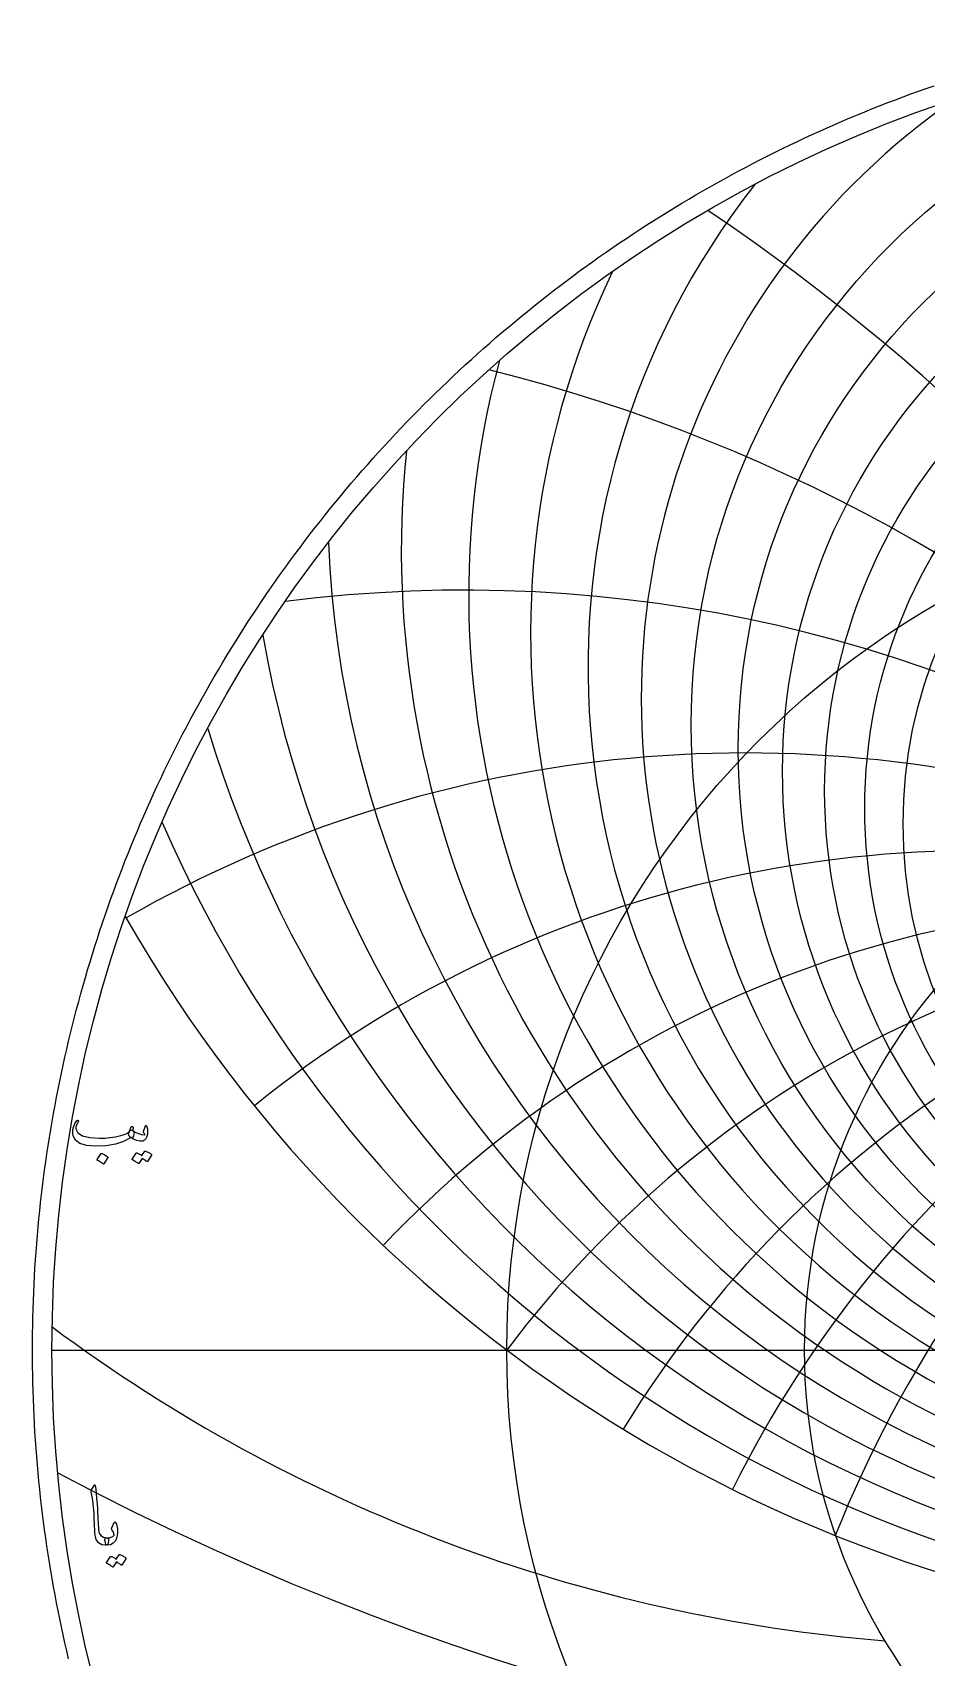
# Model space of a CAD drawing. Header units: millimetres. Extents: x -80 to 80, y -80 to 82.
# Drawn here: x -80.4 to -26.6, y -18.5 to 79.2 of the extents above; entities that cross this region are included whole.
import ezdxf

# ---------------------------------------------------------------- set-up
doc = ezdxf.new("R2010")
doc.units = ezdxf.units.MM
for name, color, linetype in [('CUT_OUTER', 1, 'Continuous'), ('ENGRAVE', 7, 'Continuous'), ('ENGRAVE_FINE', 8, 'Continuous'), ('TEXT', 5, 'Continuous')]:
    doc.layers.add(name, color=color, linetype=linetype)

msp = doc.modelspace()

# ---------------------------------------------------------------- linework, layer by layer
at = {"layer": 'CUT_OUTER'}
msp.add_lwpolyline([(-78.1952, -18.5701), (-78.3077, -18.09), (-78.4172, -17.6092), (-78.5238, -17.1277), (-78.6274, -16.6455), (-78.728, -16.1628), (-78.8257, -15.6794), (-78.9204, -15.1954), (-79.0122, -14.7109), (-79.101, -14.2258), (-79.1868, -13.7402), (-79.2696, -13.2541), (-79.3494, -12.7674), (-79.4263, -12.2803), (-79.5001, -11.7927), (-79.571, -11.3047), (-79.6388, -10.8163), (-79.7037, -10.3274), (-79.7656, -9.8381), (-79.8244, -9.3485), (-79.8803, -8.8586), (-79.9332, -8.3683), (-79.983, -7.8776), (-80.0298, -7.3867), (-80.0736, -6.8955), (-80.1144, -6.4041), (-80.1522, -5.9124), (-80.187, -5.4205), (-80.2188, -4.9283), (-80.2475, -4.436), (-80.2732, -3.9436), (-80.2959, -3.4509), (-80.3155, -2.9582), (-80.3322, -2.4653), (-80.3458, -1.9724), (-80.3564, -1.4793), (-80.3639, -0.9863), (-80.3685, -0.4931), (-80.37, 0), (-80.3685, 0.4931), (-80.3639, 0.9863), (-80.3564, 1.4793), (-80.3458, 1.9724), (-80.3322, 2.4653), (-80.3155, 2.9582), (-80.2959, 3.4509), (-80.2732, 3.9436), (-80.2475, 4.436), (-80.2188, 4.9283), (-80.187, 5.4205), (-80.1522, 5.9124), (-80.1144, 6.4041), (-80.0736, 6.8955), (-80.0298, 7.3867), (-79.983, 7.8776), (-79.9332, 8.3683), (-79.8803, 8.8586), (-79.8244, 9.3485), (-79.7656, 9.8381), (-79.7037, 10.3274), (-79.6388, 10.8163), (-79.571, 11.3047), (-79.5001, 11.7927), (-79.4263, 12.2803), (-79.3494, 12.7674), (-79.2696, 13.2541), (-79.1868, 13.7402), (-79.101, 14.2258), (-79.0122, 14.7109), (-78.9204, 15.1954), (-78.8257, 15.6794), (-78.728, 16.1628), (-78.6274, 16.6455), (-78.5238, 17.1277), (-78.4172, 17.6092), (-78.3077, 18.09), (-78.1952, 18.5701), (-78.0798, 19.0496), (-77.9614, 19.5283), (-77.8401, 20.0063), (-77.7159, 20.4836), (-77.5888, 20.96), (-77.4587, 21.4357), (-77.3257, 21.9106), (-77.1898, 22.3846), (-77.051, 22.8578), (-76.9093, 23.3302), (-76.7647, 23.8016), (-76.6172, 24.2722), (-76.4668, 24.7419), (-76.3136, 25.2106), (-76.1575, 25.6784), (-75.9985, 26.1452), (-75.8366, 26.611), (-75.6719, 27.0758), (-75.5043, 27.5396), (-75.3339, 28.0024), (-75.1607, 28.4641), (-74.9846, 28.9248), (-74.8057, 29.3843), (-74.624, 29.8428), (-74.4395, 30.3001), (-74.2522, 30.7563), (-74.0621, 31.2113), (-73.8692, 31.6651), (-73.6735, 32.1178), (-73.475, 32.5692), (-73.2738, 33.0195), (-73.0698, 33.4684), (-72.8631, 33.9162), (-72.6536, 34.3626), (-72.4414, 34.8078), (-72.2265, 35.2516), (-72.0088, 35.6941), (-71.7884, 36.1353), (-71.5654, 36.5751), (-71.3396, 37.0135), (-71.1111, 37.4505), (-70.88, 37.8862), (-70.6462, 38.3204), (-70.4098, 38.7531), (-70.1706, 39.1844), (-69.9289, 39.6142), (-69.6845, 40.0426), (-69.4375, 40.4694), (-69.1879, 40.8947), (-68.9356, 41.3184), (-68.6808, 41.7406), (-68.4234, 42.1613), (-68.1634, 42.5803), (-67.9009, 42.9978), (-67.6358, 43.4136), (-67.3681, 43.8278), (-67.0979, 44.2403), (-66.8252, 44.6512), (-66.55, 45.0604), (-66.2722, 45.4679), (-65.992, 45.8736), (-65.7093, 46.2777), (-65.4241, 46.68), (-65.1364, 47.0806), (-64.8463, 47.4794), (-64.5538, 47.8764), (-64.2588, 48.2715), (-63.9614, 48.6649), (-63.6616, 49.0565), (-63.3594, 49.4462), (-63.0548, 49.834), (-62.7479, 50.22), (-62.4385, 50.604), (-62.1269, 50.9862), (-61.8128, 51.3664), (-61.4965, 51.7447), (-61.1778, 52.1211), (-60.8569, 52.4955), (-60.5336, 52.8679), (-60.2081, 53.2384), (-59.8803, 53.6068), (-59.5502, 53.9732), (-59.2179, 54.3376), (-58.8834, 54.6999), (-58.5467, 55.0602), (-58.2077, 55.4184), (-57.8666, 55.7745), (-57.5233, 56.1285), (-57.1778, 56.4804), (-56.8302, 56.8302), (-56.4804, 57.1778), (-56.1285, 57.5233), (-55.7745, 57.8666), (-55.4184, 58.2077), (-55.0602, 58.5467), (-54.6999, 58.8834), (-54.3376, 59.2179), (-53.9732, 59.5502), (-53.6068, 59.8803), (-53.2384, 60.2081), (-52.8679, 60.5336), (-52.4955, 60.8569), (-52.1211, 61.1778), (-51.7447, 61.4965), (-51.3664, 61.8128), (-50.9862, 62.1269), (-50.604, 62.4385), (-50.22, 62.7479), (-49.834, 63.0548), (-49.4462, 63.3594), (-49.0565, 63.6616), (-48.6649, 63.9614), (-48.2715, 64.2588), (-47.8764, 64.5538), (-47.4794, 64.8463), (-47.0806, 65.1364), (-46.68, 65.4241), (-46.2777, 65.7093), (-45.8736, 65.992), (-45.4679, 66.2722), (-45.0604, 66.55), (-44.6512, 66.8252), (-44.2403, 67.0979), (-43.8278, 67.3681), (-43.4136, 67.6358), (-42.9978, 67.9009), (-42.5803, 68.1634), (-42.1613, 68.4234), (-41.7406, 68.6808), (-41.3184, 68.9356), (-40.8947, 69.1879), (-40.4694, 69.4375), (-40.0426, 69.6845), (-39.6142, 69.9289), (-39.1844, 70.1706), (-38.7531, 70.4098), (-38.3204, 70.6462), (-37.8862, 70.88), (-37.4505, 71.1111), (-37.0135, 71.3396), (-36.5751, 71.5654), (-36.1353, 71.7884), (-35.6941, 72.0088), (-35.2516, 72.2265), (-34.8078, 72.4414), (-34.3626, 72.6536), (-33.9162, 72.8631), (-33.4684, 73.0698), (-33.0195, 73.2738), (-32.5692, 73.475), (-32.1178, 73.6735), (-31.6651, 73.8692), (-31.2113, 74.0621), (-30.7563, 74.2522), (-30.3001, 74.4395), (-29.8428, 74.624), (-29.3843, 74.8057), (-28.9248, 74.9846), (-28.4641, 75.1607), (-28.0024, 75.3339), (-27.5396, 75.5043), (-27.0758, 75.6719), (-26.611, 75.8366), (-26.1452, 75.9985)], dxfattribs=at)
at = {"layer": 'ENGRAVE'}
msp.add_lwpolyline([(-79.2, 0), (79.2, 0)], dxfattribs=at)
for centre, radius in [((0, 0), 79.2), ((0, 37.578), 40.7489), ((0, 31.6322), 28.0069), ((0, 0), 51.8435), ((0, 0), 33.9362)]:
    msp.add_circle(centre, radius, dxfattribs=at)
for centre, radius, start, end in [((0, 48.1088), 58.1861, 174.130091, 5.869909), ((0, 68.7986), 86.1452, 209.748792, 330.251208), ((0, -39.0669), 64.9151, 37, 143), ((0, -39.0669), 64.9151, 37, 143), ((-21.245, 79.2873), 97.0854, 233.35727, 265.366575)]:
    msp.add_arc(centre, radius, start, end, dxfattribs=at)
at = {"layer": 'ENGRAVE_FINE'}
for centre, radius in [((0, 36.1149), 37.9253), ((0, 34.805), 35.2574), ((0, 33.6308), 32.7258), ((0, 32.5774), 30.3138)]:
    msp.add_circle(centre, radius, dxfattribs=at)
for centre, radius, start, end in [((0, 39.2156), 43.7513, 124.71647, 55.28353), ((0, 41.053), 46.9598, 141.843716, 38.156284), ((-112.4362, -39.0669), 129.8301, 10.24626, 55.951318), ((-112.4362, -39.0669), 129.8301, 10.24626, 55.951318), ((0, 43.121), 50.4071, 154.488031, 25.511969), ((0, 45.4574), 54.133, 164.9746, 15.0254), ((-77.3628, -39.0669), 100.9899, 13.886891, 75.995644), ((-77.3628, -39.0669), 100.9899, 13.886891, 75.995644), ((0, 51.1334), 62.6268, 182.363249, 357.636751), ((-54.4702, -39.0669), 84.7406, 17.736077, 97.259064), ((-54.4702, -39.0669), 84.7406, 17.736077, 97.259064), ((0, 54.6048), 67.5308, 189.911619, 350.088381), ((0, 58.6174), 72.9949, 196.927448, 343.072552), ((-37.4787, -39.0669), 74.9575, 21.867289, 119.81232), ((-37.4787, -39.0669), 74.9575, 21.867289, 119.81232), ((37.4787, -39.0669), 74.9575, 60.18768, 158.132711), ((37.4787, -39.0669), 74.9575, 60.18768, 158.132711), ((0, 63.2943), 79.1445, 203.514935, 336.485065), ((-23.6272, -39.0669), 69.0812, 26.371572, 128.918241), ((-23.6272, -39.0669), 69.0812, 26.371572, 128.918241), ((23.6272, -39.0669), 69.0812, 51.081759, 153.628428), ((23.6272, -39.0669), 69.0812, 51.081759, 153.628428), ((-11.4463, -39.0669), 65.9165, 31.365109, 136.520205), ((-11.4463, -39.0669), 65.9165, 31.365109, 136.520205), ((11.4463, -39.0669), 65.9165, 43.479795, 148.634891), ((11.4463, -39.0669), 65.9165, 43.479795, 148.634891), ((0, 141.4082), 168.3962, 242.077896, 297.922104)]:
    msp.add_arc(centre, radius, start, end, dxfattribs=at)
at = {"layer": 'TEXT'}
for points in [[(-74.3512, 13.1987), (-74.3464, 13.1962), (-74.3418, 13.1937), (-74.3376, 13.1912), (-74.3337, 13.1887), (-74.3298, 13.1859), (-74.3256, 13.1825), (-74.3211, 13.1784), (-74.3162, 13.1738), (-74.2759, 13.1263), (-74.26, 13.0588), (-74.2685, 12.9714), (-74.3012, 12.864), (-74.3315, 12.7987), (-74.3624, 12.7578), (-74.394, 12.7413), (-74.4261, 12.7491), (-74.4424, 12.7569), (-74.4561, 12.7603), (-74.4674, 12.7594), (-74.4761, 12.7541), (-74.8858, 12.5299), (-75.3754, 12.3719), (-75.945, 12.2801), (-76.5945, 12.2545), (-77.1197, 12.2994), (-77.5162, 12.4193), (-77.7842, 12.6142), (-77.9234, 12.884), (-77.945, 13.0114), (-77.9497, 13.1388), (-77.9375, 13.2662), (-77.9084, 13.3936), (-77.8688, 13.5063), (-77.8198, 13.6097), (-77.7614, 13.7037), (-77.6936, 13.7883), (-77.6808, 13.7989), (-77.6674, 13.8058), (-77.6533, 13.8089), (-77.6387, 13.8083), (-77.6249, 13.8023), (-77.6137, 13.7945), (-77.6049, 13.7848), (-77.5987, 13.7733), (-77.5959, 13.762), (-77.5974, 13.7483), (-77.6034, 13.7321), (-77.6137, 13.7133), (-77.6861, 13.6072), (-77.7336, 13.5035), (-77.7561, 13.4023), (-77.7536, 13.3036), (-77.6349, 13.0563), (-77.3589, 12.879), (-76.9255, 12.7716), (-76.3347, 12.7341), (-76.1724, 12.7366), (-76.0105, 12.7441), (-75.8489, 12.7566), (-75.6877, 12.7741), (-75.5276, 12.7965), (-75.3698, 12.824), (-75.2141, 12.8565), (-75.0606, 12.894), (-74.9117, 12.9364), (-74.7896, 12.9789), (-74.6944, 13.0214), (-74.626, 13.0638), (-74.5996, 13.0863), (-74.5754, 13.1138), (-74.5534, 13.1463), (-74.5336, 13.1837), (-74.515, 13.2256), (-74.4967, 13.2712), (-74.4788, 13.3205), (-74.4611, 13.3736), (-74.4542, 13.3898), (-74.4436, 13.4036), (-74.4293, 13.4148), (-74.4112, 13.4236), (-74.3918, 13.4282), (-74.3737, 13.4273), (-74.3568, 13.4207), (-74.3412, 13.4086), (-74.3287, 13.3917), (-74.3212, 13.3711), (-74.3187, 13.3467), (-74.3212, 13.3186)], [(-74.5011, 12.799), (-74.5554, 12.8506), (-74.5835, 12.9152), (-74.5854, 12.993), (-74.561, 13.0838), (-74.5083, 13.1653), (-74.4599, 13.215), (-74.4158, 13.2328), (-74.3762, 13.2187), (-74.1888, 13.0947), (-74.0015, 13.0076), (-73.8141, 12.9574), (-73.6268, 12.9439), (-73.6202, 12.9452), (-73.6155, 12.9489), (-73.6127, 12.9552), (-73.6118, 12.9639), (-73.6165, 12.9805), (-73.6305, 13.0051), (-73.6539, 13.0379), (-73.6867, 13.0788), (-73.693, 13.0913), (-73.6967, 13.1038), (-73.698, 13.1163), (-73.6967, 13.1288), (-73.5768, 13.4735), (-73.5712, 13.4866), (-73.5643, 13.496), (-73.5562, 13.5016), (-73.5468, 13.5035), (-73.5375, 13.5019), (-73.5293, 13.4972), (-73.5225, 13.4894), (-73.5168, 13.4785), (-73.4794, 13.3664), (-73.4569, 13.2549), (-73.4494, 13.1441), (-73.4569, 13.0339), (-73.4812, 12.8968), (-73.5143, 12.7853), (-73.5562, 12.6994), (-73.6068, 12.6392), (-73.6452, 12.6061), (-73.6805, 12.5817), (-73.7126, 12.5661), (-73.7417, 12.5592), (-73.909, 12.5555), (-74.0914, 12.5942), (-74.2887, 12.6754), (-74.5011, 12.799)], [(-76.2447, 11.8098), (-76.2385, 11.8161), (-76.2297, 11.8198), (-76.2185, 11.821), (-76.2048, 11.8198), (-76.1077, 11.7805), (-76.0162, 11.7324), (-75.9303, 11.6755), (-75.85, 11.61), (-75.8422, 11.6), (-75.8388, 11.59), (-75.8397, 11.58), (-75.845, 11.57), (-76.0799, 11.1903), (-76.0886, 11.1812), (-76.0998, 11.179), (-76.1136, 11.1837), (-76.1298, 11.1953), (-76.1439, 11.2053), (-76.166, 11.2203), (-76.1963, 11.2402), (-76.2347, 11.2652), (-76.2819, 11.2952), (-76.3384, 11.3302), (-76.4043, 11.3701), (-76.4795, 11.4151), (-76.4895, 11.4226), (-76.4945, 11.4301), (-76.4945, 11.4376), (-76.4895, 11.4451)], [(-73.6118, 11.9497), (-73.6055, 11.9559), (-73.5968, 11.9597), (-73.5855, 11.9609), (-73.5718, 11.9597), (-73.5226, 11.9413), (-73.475, 11.921), (-73.4289, 11.8988), (-73.3844, 11.8748), (-73.3412, 11.8485), (-73.2989, 11.8198), (-73.2575, 11.7886), (-73.2171, 11.7548), (-73.2093, 11.7445), (-73.2058, 11.7336), (-73.2068, 11.7221), (-73.2121, 11.7099), (-73.4519, 11.3302), (-73.4585, 11.3252), (-73.4681, 11.3252), (-73.4809, 11.3302), (-73.4969, 11.3402), (-73.5078, 11.3494), (-73.5256, 11.362), (-73.5503, 11.3781), (-73.5818, 11.3976), (-73.6205, 11.4209), (-73.6667, 11.4482), (-73.7204, 11.4796), (-73.7816, 11.515), (-73.9715, 11.2203), (-73.9802, 11.2112), (-73.9915, 11.209), (-74.0052, 11.2137), (-74.0215, 11.2253), (-74.0355, 11.2353), (-74.0577, 11.2502), (-74.088, 11.2702), (-74.1264, 11.2952), (-74.1735, 11.3252), (-74.23, 11.3602), (-74.2959, 11.4001), (-74.3712, 11.4451), (-74.379, 11.4526), (-74.3824, 11.4601), (-74.3815, 11.4676), (-74.3762, 11.4751), (-74.1314, 11.8398), (-74.1251, 11.846), (-74.1164, 11.8498), (-74.1051, 11.851), (-74.0914, 11.8498), (-74.0496, 11.8362), (-74.009, 11.8204), (-73.9696, 11.8025), (-73.9315, 11.7823), (-73.8947, 11.7603), (-73.8591, 11.7367), (-73.8247, 11.7116), (-73.7916, 11.6849)], [(-76.6605, -8.1426), (-76.6508, -8.1276), (-76.6418, -8.1176), (-76.6333, -8.1126), (-76.6255, -8.1126), (-76.6137, -8.1192), (-76.603, -8.1388), (-76.5937, -8.1716), (-76.5856, -8.2175), (-76.5443, -8.5907), (-76.5106, -8.9357), (-76.4844, -9.2527), (-76.4657, -9.5415), (-76.4536, -9.7885), (-76.4425, -10.0099), (-76.4324, -10.2057), (-76.4232, -10.3759), (-76.4152, -10.5204), (-76.4088, -10.6394), (-76.404, -10.7328), (-76.4007, -10.8005), (-76.3564, -11.0035), (-76.2583, -11.1528), (-76.1066, -11.2483), (-75.9011, -11.2902), (-75.8439, -11.3051), (-75.8074, -11.3401), (-75.7915, -11.3951), (-75.7962, -11.47), (-75.8196, -11.588), (-75.8449, -11.6724), (-75.8721, -11.7229), (-75.9011, -11.7398), (-76.1902, -11.7017), (-76.4032, -11.5874), (-76.54, -11.3969), (-76.6006, -11.1303), (-76.6101, -11.0027), (-76.6187, -10.8748), (-76.6263, -10.7467), (-76.633, -10.6182), (-76.6391, -10.4894), (-76.6449, -10.3602), (-76.6504, -10.2308), (-76.6555, -10.1011), (-76.6649, -9.8536), (-76.678, -9.6308), (-76.6949, -9.4327), (-76.7155, -9.2592), (-76.7398, -9.0926), (-76.7679, -8.9151), (-76.7998, -8.7267), (-76.8354, -8.5273), (-76.8401, -8.4914), (-76.8391, -8.4586), (-76.8326, -8.4289), (-76.8204, -8.4024)], [(-75.6013, -10.6856), (-75.4614, -10.3759), (-75.4408, -10.3418), (-75.419, -10.3296), (-75.3959, -10.3393), (-75.3715, -10.3709), (-75.3265, -10.4653), (-75.2916, -10.5638), (-75.2666, -10.6664), (-75.2516, -10.7731), (-75.2469, -10.8844), (-75.2528, -11.001), (-75.2694, -11.1229), (-75.2966, -11.2502), (-75.3793, -11.4644), (-75.5076, -11.6174), (-75.6816, -11.7092), (-75.9011, -11.7398), (-75.9264, -11.7239), (-75.9523, -11.6761), (-75.9788, -11.5965), (-76.006, -11.485), (-76.0138, -11.4254), (-76.0123, -11.3763), (-76.0013, -11.3379), (-75.981, -11.3101), (-75.9648, -11.2995), (-75.9461, -11.2927), (-75.9248, -11.2895), (-75.9011, -11.2902), (-75.7628, -11.2858), (-75.6425, -11.2577), (-75.5404, -11.2058), (-75.4564, -11.1303), (-75.4527, -11.1243), (-75.4514, -11.1165), (-75.4527, -11.1069), (-75.4564, -11.0953), (-75.4761, -11.0247), (-75.5051, -10.9529), (-75.5436, -10.8798), (-75.5913, -10.8055), (-75.6069, -10.7774), (-75.6138, -10.7481), (-75.6119, -10.7175), (-75.6013, -10.6856)], [(-75.1567, -12.3044), (-75.1504, -12.2981), (-75.1417, -12.2944), (-75.1304, -12.2931), (-75.1167, -12.2944), (-75.0675, -12.3128), (-75.0199, -12.3331), (-74.9738, -12.3553), (-74.9293, -12.3793), (-74.8861, -12.4055), (-74.8438, -12.4343), (-74.8024, -12.4655), (-74.762, -12.4992), (-74.7542, -12.5095), (-74.7507, -12.5204), (-74.7517, -12.532), (-74.757, -12.5442), (-74.9968, -12.9239), (-75.0034, -12.9289), (-75.013, -12.9289), (-75.0258, -12.9239), (-75.0418, -12.9139), (-75.0527, -12.9047), (-75.0705, -12.892), (-75.0952, -12.876), (-75.1267, -12.8564), (-75.1654, -12.8332), (-75.2116, -12.8059), (-75.2653, -12.7745), (-75.3265, -12.739), (-75.5164, -13.0338), (-75.5251, -13.0429), (-75.5364, -13.045), (-75.5501, -13.0404), (-75.5664, -13.0288), (-75.5804, -13.0188), (-75.6026, -13.0038), (-75.6329, -12.9838), (-75.6713, -12.9589), (-75.7184, -12.9289), (-75.7749, -12.8939), (-75.8408, -12.8539), (-75.9161, -12.809), (-75.9239, -12.8015), (-75.9273, -12.794), (-75.9264, -12.7865), (-75.9211, -12.779), (-75.6763, -12.4143), (-75.67, -12.408), (-75.6613, -12.4043), (-75.65, -12.403), (-75.6363, -12.4043), (-75.5945, -12.4179), (-75.5539, -12.4336), (-75.5145, -12.4516), (-75.4764, -12.4717), (-75.4396, -12.4938), (-75.404, -12.5173), (-75.3696, -12.5425), (-75.3365, -12.5692)]]:
    msp.add_lwpolyline(points, close=True, dxfattribs=at)

doc.saveas('drawing.dxf')
